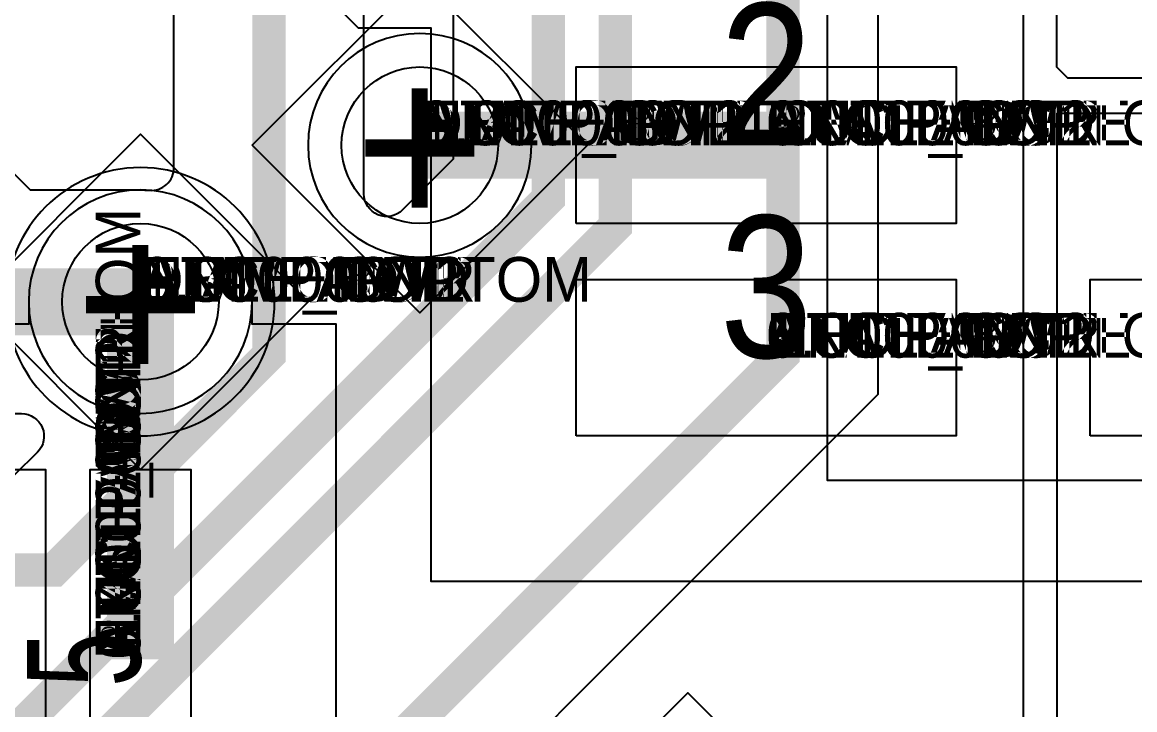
# Model space of a CAD drawing. Extents: x 0 to 323, y 0 to 320.
# Drawn here: x 121.471 to 126.449, y 92.925 to 96 of the extents above; entities that cross this region are included whole.
import ezdxf
from ezdxf.enums import TextEntityAlignment as Align

# ---------------------------------------------------------------- set-up
doc = ezdxf.new("R2010")
doc.units = 0
doc.header["$MEASUREMENT"] = 0
doc.layers.get('0').update_dxf_attribs({"linetype": 'CONTINUOUS'})
for name, color, linetype in [('CDN_FIGURES', 7, 'CONTINUOUS'), ('ETCH_BOTTOM', 7, 'CONTINUOUS'), ('ETCH_GND', 3, 'CONTINUOUS'), ('ETCH_INT1', 4, 'CONTINUOUS'), ('ETCH_INT2', 5, 'CONTINUOUS'), ('ETCH_PWR', 6, 'CONTINUOUS'), ('ETCH_TOP', 2, 'CONTINUOUS'), ('MANUFACTURING_NCLEGEND-1-6', 8, 'CONTINUOUS'), ('PACKAGE_GEOMETRY_ASSEMBLY_TOP', 11, 'CONTINUOUS'), ('PACKAGE_GEOMETRY_PIN_NUMBER', 9, 'CONTINUOUS')]:
    doc.layers.add(name, color=color, linetype=linetype)

# ---------------------------------------------------------------- blocks, each defined once
blk = doc.blocks.new('PAD_INFO')
for tag in ['SHAPE_TYPE', 'PAD_HEIGHT', 'PAD_LAYER', 'PAD_TYPE', 'PAD_WIDTH']:
    blk.add_attdef(tag, (0, 0), '', height=0.2)
at = {"flags": 2}
blk.add_attdef('CDN_TYPE', (0, 0), '', height=0.2, dxfattribs=at)
blk = doc.blocks.new('DRILL_INFO')
at = {"flags": 2}
blk.add_attdef('CDN_TYPE', (0, 0), '', height=0.2, dxfattribs=at)
for tag in ['FSHAPE', 'FCHAR', 'DRILL_HEIGHT', 'DIAMETER', 'PLATED', 'DRILL_WIDTH']:
    blk.add_attdef(tag, (0, 0), '', height=0.2)
blk = doc.blocks.new('VIA0700X0300')
at = {"layer": 'ETCH_BOTTOM'}
blk.add_circle((0, 0), 0.35, dxfattribs=at)
at = {"layer": 'ETCH_GND'}
blk.add_circle((0, 0), 0.35, dxfattribs=at)
at = {"layer": 'ETCH_INT1'}
blk.add_circle((0, 0), 0.35, dxfattribs=at)
at = {"layer": 'ETCH_INT2'}
blk.add_circle((0, 0), 0.35, dxfattribs=at)
at = {"layer": 'ETCH_PWR'}
blk.add_circle((0, 0), 0.35, dxfattribs=at)
at = {"layer": 'ETCH_TOP'}
blk.add_circle((0, 0), 0.35, dxfattribs=at)
ref = blk.add_blockref('PAD_INFO', (0, 0))
ref.add_attrib('PAD_LAYER', 'ETCH_TOP', (0, 0), dxfattribs={"height": 0.2})
ref.add_attrib('SHAPE_TYPE', 'NULL', (0, 0), dxfattribs={"height": 0.2})
ref.add_attrib('PAD_TYPE', 'ANTIPAD', (0, 0), dxfattribs={"height": 0.2})
ref.add_attrib('PAD_WIDTH', '0.000000', (0, 0), dxfattribs={"height": 0.2})
ref.add_attrib('PAD_HEIGHT', '0.000000', (0, 0), dxfattribs={"height": 0.2})
ref = blk.add_blockref('PAD_INFO', (0, 0))
ref.add_attrib('PAD_LAYER', 'ETCH_GND', (0, 0), dxfattribs={"height": 0.2})
ref.add_attrib('SHAPE_TYPE', 'NULL', (0, 0), dxfattribs={"height": 0.2})
ref.add_attrib('PAD_TYPE', 'ANTIPAD', (0, 0), dxfattribs={"height": 0.2})
ref.add_attrib('PAD_WIDTH', '0.000000', (0, 0), dxfattribs={"height": 0.2})
ref.add_attrib('PAD_HEIGHT', '0.000000', (0, 0), dxfattribs={"height": 0.2})
ref = blk.add_blockref('PAD_INFO', (0, 0))
ref.add_attrib('PAD_LAYER', 'ETCH_INT1', (0, 0), dxfattribs={"height": 0.2})
ref.add_attrib('SHAPE_TYPE', 'NULL', (0, 0), dxfattribs={"height": 0.2})
ref.add_attrib('PAD_TYPE', 'ANTIPAD', (0, 0), dxfattribs={"height": 0.2})
ref.add_attrib('PAD_WIDTH', '0.000000', (0, 0), dxfattribs={"height": 0.2})
ref.add_attrib('PAD_HEIGHT', '0.000000', (0, 0), dxfattribs={"height": 0.2})
ref = blk.add_blockref('PAD_INFO', (0, 0))
ref.add_attrib('PAD_LAYER', 'ETCH_INT2', (0, 0), dxfattribs={"height": 0.2})
ref.add_attrib('SHAPE_TYPE', 'NULL', (0, 0), dxfattribs={"height": 0.2})
ref.add_attrib('PAD_TYPE', 'ANTIPAD', (0, 0), dxfattribs={"height": 0.2})
ref.add_attrib('PAD_WIDTH', '0.000000', (0, 0), dxfattribs={"height": 0.2})
ref.add_attrib('PAD_HEIGHT', '0.000000', (0, 0), dxfattribs={"height": 0.2})
ref = blk.add_blockref('PAD_INFO', (0, 0))
ref.add_attrib('PAD_LAYER', 'ETCH_PWR', (0, 0), dxfattribs={"height": 0.2})
ref.add_attrib('SHAPE_TYPE', 'NULL', (0, 0), dxfattribs={"height": 0.2})
ref.add_attrib('PAD_TYPE', 'ANTIPAD', (0, 0), dxfattribs={"height": 0.2})
ref.add_attrib('PAD_WIDTH', '0.000000', (0, 0), dxfattribs={"height": 0.2})
ref.add_attrib('PAD_HEIGHT', '0.000000', (0, 0), dxfattribs={"height": 0.2})
ref = blk.add_blockref('PAD_INFO', (0, 0))
ref.add_attrib('PAD_LAYER', 'ETCH_BOTTOM', (0, 0), dxfattribs={"height": 0.2})
ref.add_attrib('SHAPE_TYPE', 'NULL', (0, 0), dxfattribs={"height": 0.2})
ref.add_attrib('PAD_TYPE', 'ANTIPAD', (0, 0), dxfattribs={"height": 0.2})
ref.add_attrib('PAD_WIDTH', '0.000000', (0, 0), dxfattribs={"height": 0.2})
ref.add_attrib('PAD_HEIGHT', '0.000000', (0, 0), dxfattribs={"height": 0.2})
ref = blk.add_blockref('PAD_INFO', (0, 0))
ref.add_attrib('PAD_LAYER', 'ETCH_TOP', (0, 0), dxfattribs={"height": 0.2})
ref.add_attrib('SHAPE_TYPE', 'NULL', (0, 0), dxfattribs={"height": 0.2})
ref.add_attrib('PAD_TYPE', 'THERMAL', (0, 0), dxfattribs={"height": 0.2})
ref.add_attrib('PAD_WIDTH', '0.000000', (0, 0), dxfattribs={"height": 0.2})
ref.add_attrib('PAD_HEIGHT', '0.000000', (0, 0), dxfattribs={"height": 0.2})
ref = blk.add_blockref('PAD_INFO', (0, 0))
ref.add_attrib('PAD_LAYER', 'ETCH_GND', (0, 0), dxfattribs={"height": 0.2})
ref.add_attrib('SHAPE_TYPE', 'NULL', (0, 0), dxfattribs={"height": 0.2})
ref.add_attrib('PAD_TYPE', 'THERMAL', (0, 0), dxfattribs={"height": 0.2})
ref.add_attrib('PAD_WIDTH', '0.000000', (0, 0), dxfattribs={"height": 0.2})
ref.add_attrib('PAD_HEIGHT', '0.000000', (0, 0), dxfattribs={"height": 0.2})
ref = blk.add_blockref('PAD_INFO', (0, 0))
ref.add_attrib('PAD_LAYER', 'ETCH_INT1', (0, 0), dxfattribs={"height": 0.2})
ref.add_attrib('SHAPE_TYPE', 'NULL', (0, 0), dxfattribs={"height": 0.2})
ref.add_attrib('PAD_TYPE', 'THERMAL', (0, 0), dxfattribs={"height": 0.2})
ref.add_attrib('PAD_WIDTH', '0.000000', (0, 0), dxfattribs={"height": 0.2})
ref.add_attrib('PAD_HEIGHT', '0.000000', (0, 0), dxfattribs={"height": 0.2})
ref = blk.add_blockref('PAD_INFO', (0, 0))
ref.add_attrib('PAD_LAYER', 'ETCH_INT2', (0, 0), dxfattribs={"height": 0.2})
ref.add_attrib('SHAPE_TYPE', 'NULL', (0, 0), dxfattribs={"height": 0.2})
ref.add_attrib('PAD_TYPE', 'THERMAL', (0, 0), dxfattribs={"height": 0.2})
ref.add_attrib('PAD_WIDTH', '0.000000', (0, 0), dxfattribs={"height": 0.2})
ref.add_attrib('PAD_HEIGHT', '0.000000', (0, 0), dxfattribs={"height": 0.2})
ref = blk.add_blockref('PAD_INFO', (0, 0))
ref.add_attrib('PAD_LAYER', 'ETCH_PWR', (0, 0), dxfattribs={"height": 0.2})
ref.add_attrib('SHAPE_TYPE', 'NULL', (0, 0), dxfattribs={"height": 0.2})
ref.add_attrib('PAD_TYPE', 'THERMAL', (0, 0), dxfattribs={"height": 0.2})
ref.add_attrib('PAD_WIDTH', '0.000000', (0, 0), dxfattribs={"height": 0.2})
ref.add_attrib('PAD_HEIGHT', '0.000000', (0, 0), dxfattribs={"height": 0.2})
ref = blk.add_blockref('PAD_INFO', (0, 0))
ref.add_attrib('PAD_LAYER', 'ETCH_BOTTOM', (0, 0), dxfattribs={"height": 0.2})
ref.add_attrib('SHAPE_TYPE', 'NULL', (0, 0), dxfattribs={"height": 0.2})
ref.add_attrib('PAD_TYPE', 'THERMAL', (0, 0), dxfattribs={"height": 0.2})
ref.add_attrib('PAD_WIDTH', '0.000000', (0, 0), dxfattribs={"height": 0.2})
ref.add_attrib('PAD_HEIGHT', '0.000000', (0, 0), dxfattribs={"height": 0.2})
ref = blk.add_blockref('PAD_INFO', (0, 0))
ref.add_attrib('PAD_LAYER', 'ETCH_TOP', (0, 0), dxfattribs={"height": 0.2})
ref.add_attrib('SHAPE_TYPE', 'CIRCLE', (0, 0), dxfattribs={"height": 0.2})
ref.add_attrib('PAD_TYPE', 'REGULAR', (0, 0), dxfattribs={"height": 0.2})
ref.add_attrib('PAD_WIDTH', '0.700000', (0, 0), dxfattribs={"height": 0.2})
ref.add_attrib('PAD_HEIGHT', '0.700000', (0, 0), dxfattribs={"height": 0.2})
ref = blk.add_blockref('PAD_INFO', (0, 0))
ref.add_attrib('PAD_LAYER', 'ETCH_GND', (0, 0), dxfattribs={"height": 0.2})
ref.add_attrib('SHAPE_TYPE', 'CIRCLE', (0, 0), dxfattribs={"height": 0.2})
ref.add_attrib('PAD_TYPE', 'REGULAR', (0, 0), dxfattribs={"height": 0.2})
ref.add_attrib('PAD_WIDTH', '0.700000', (0, 0), dxfattribs={"height": 0.2})
ref.add_attrib('PAD_HEIGHT', '0.700000', (0, 0), dxfattribs={"height": 0.2})
ref = blk.add_blockref('PAD_INFO', (0, 0))
ref.add_attrib('PAD_LAYER', 'ETCH_INT1', (0, 0), dxfattribs={"height": 0.2})
ref.add_attrib('SHAPE_TYPE', 'CIRCLE', (0, 0), dxfattribs={"height": 0.2})
ref.add_attrib('PAD_TYPE', 'REGULAR', (0, 0), dxfattribs={"height": 0.2})
ref.add_attrib('PAD_WIDTH', '0.700000', (0, 0), dxfattribs={"height": 0.2})
ref.add_attrib('PAD_HEIGHT', '0.700000', (0, 0), dxfattribs={"height": 0.2})
ref = blk.add_blockref('PAD_INFO', (0, 0))
ref.add_attrib('PAD_LAYER', 'ETCH_INT2', (0, 0), dxfattribs={"height": 0.2})
ref.add_attrib('SHAPE_TYPE', 'CIRCLE', (0, 0), dxfattribs={"height": 0.2})
ref.add_attrib('PAD_TYPE', 'REGULAR', (0, 0), dxfattribs={"height": 0.2})
ref.add_attrib('PAD_WIDTH', '0.700000', (0, 0), dxfattribs={"height": 0.2})
ref.add_attrib('PAD_HEIGHT', '0.700000', (0, 0), dxfattribs={"height": 0.2})
ref = blk.add_blockref('PAD_INFO', (0, 0))
ref.add_attrib('PAD_LAYER', 'ETCH_PWR', (0, 0), dxfattribs={"height": 0.2})
ref.add_attrib('SHAPE_TYPE', 'CIRCLE', (0, 0), dxfattribs={"height": 0.2})
ref.add_attrib('PAD_TYPE', 'REGULAR', (0, 0), dxfattribs={"height": 0.2})
ref.add_attrib('PAD_WIDTH', '0.700000', (0, 0), dxfattribs={"height": 0.2})
ref.add_attrib('PAD_HEIGHT', '0.700000', (0, 0), dxfattribs={"height": 0.2})
ref = blk.add_blockref('PAD_INFO', (0, 0))
ref.add_attrib('PAD_LAYER', 'ETCH_BOTTOM', (0, 0), dxfattribs={"height": 0.2})
ref.add_attrib('SHAPE_TYPE', 'CIRCLE', (0, 0), dxfattribs={"height": 0.2})
ref.add_attrib('PAD_TYPE', 'REGULAR', (0, 0), dxfattribs={"height": 0.2})
ref.add_attrib('PAD_WIDTH', '0.700000', (0, 0), dxfattribs={"height": 0.2})
ref.add_attrib('PAD_HEIGHT', '0.700000', (0, 0), dxfattribs={"height": 0.2})
ref = blk.add_blockref('DRILL_INFO', (0, 0))
ref.add_attrib('DIAMETER', '0.300000', (0, 0), dxfattribs={"height": 0.2})
ref.add_attrib('PLATED', 'PLATED', (0, 0), dxfattribs={"height": 0.2})
ref.add_attrib('FSHAPE', 'DIAMOND', (0, 0), dxfattribs={"height": 0.2})
ref.add_attrib('FCHAR', '+', (0, 0), dxfattribs={"height": 0.2})
ref.add_attrib('DRILL_WIDTH', '1.500000', (0, 0), dxfattribs={"height": 0.2})
ref.add_attrib('DRILL_HEIGHT', '1.500000', (0, 0), dxfattribs={"height": 0.2})
for tag in ['CDN_TYPE', 'PIN']:
    blk.add_attdef(tag, (0, 0), '', height=0.2)
at = {"flags": 2}
for tag in ['PSTKNAME', 'BBV']:
    blk.add_attdef(tag, (0, 0), '', height=0.2, dxfattribs=at)
blk = doc.blocks.new('FIGURE_DIAMOND')
at = {"layer": 'CDN_FIGURES'}
blk.add_lwpolyline([(-0.5, 0), (0, 0.5), (0.5, 0), (0, -0.5)], close=True, dxfattribs=at)
blk = doc.blocks.new('RC1700X0700TS')
at = {"layer": 'ETCH_TOP'}
blk.add_lwpolyline([(-0.85, -0.35), (-0.85, 0.35), (0.85, 0.35), (0.85, -0.35)], close=True, dxfattribs=at)
ref = blk.add_blockref('PAD_INFO', (0, 0))
ref.add_attrib('PAD_LAYER', 'ETCH_TOP', (0, 0), dxfattribs={"height": 0.2})
ref.add_attrib('SHAPE_TYPE', 'NULL', (0, 0), dxfattribs={"height": 0.2})
ref.add_attrib('PAD_TYPE', 'ANTIPAD', (0, 0), dxfattribs={"height": 0.2})
ref.add_attrib('PAD_WIDTH', '0.000000', (0, 0), dxfattribs={"height": 0.2})
ref.add_attrib('PAD_HEIGHT', '0.000000', (0, 0), dxfattribs={"height": 0.2})
ref = blk.add_blockref('PAD_INFO', (0, 0))
ref.add_attrib('PAD_LAYER', 'ETCH_GND', (0, 0), dxfattribs={"height": 0.2})
ref.add_attrib('SHAPE_TYPE', 'NULL', (0, 0), dxfattribs={"height": 0.2})
ref.add_attrib('PAD_TYPE', 'ANTIPAD', (0, 0), dxfattribs={"height": 0.2})
ref.add_attrib('PAD_WIDTH', '0.000000', (0, 0), dxfattribs={"height": 0.2})
ref.add_attrib('PAD_HEIGHT', '0.000000', (0, 0), dxfattribs={"height": 0.2})
ref = blk.add_blockref('PAD_INFO', (0, 0))
ref.add_attrib('PAD_LAYER', 'ETCH_INT1', (0, 0), dxfattribs={"height": 0.2})
ref.add_attrib('SHAPE_TYPE', 'NULL', (0, 0), dxfattribs={"height": 0.2})
ref.add_attrib('PAD_TYPE', 'ANTIPAD', (0, 0), dxfattribs={"height": 0.2})
ref.add_attrib('PAD_WIDTH', '0.000000', (0, 0), dxfattribs={"height": 0.2})
ref.add_attrib('PAD_HEIGHT', '0.000000', (0, 0), dxfattribs={"height": 0.2})
ref = blk.add_blockref('PAD_INFO', (0, 0))
ref.add_attrib('PAD_LAYER', 'ETCH_INT2', (0, 0), dxfattribs={"height": 0.2})
ref.add_attrib('SHAPE_TYPE', 'NULL', (0, 0), dxfattribs={"height": 0.2})
ref.add_attrib('PAD_TYPE', 'ANTIPAD', (0, 0), dxfattribs={"height": 0.2})
ref.add_attrib('PAD_WIDTH', '0.000000', (0, 0), dxfattribs={"height": 0.2})
ref.add_attrib('PAD_HEIGHT', '0.000000', (0, 0), dxfattribs={"height": 0.2})
ref = blk.add_blockref('PAD_INFO', (0, 0))
ref.add_attrib('PAD_LAYER', 'ETCH_PWR', (0, 0), dxfattribs={"height": 0.2})
ref.add_attrib('SHAPE_TYPE', 'NULL', (0, 0), dxfattribs={"height": 0.2})
ref.add_attrib('PAD_TYPE', 'ANTIPAD', (0, 0), dxfattribs={"height": 0.2})
ref.add_attrib('PAD_WIDTH', '0.000000', (0, 0), dxfattribs={"height": 0.2})
ref.add_attrib('PAD_HEIGHT', '0.000000', (0, 0), dxfattribs={"height": 0.2})
ref = blk.add_blockref('PAD_INFO', (0, 0))
ref.add_attrib('PAD_LAYER', 'ETCH_BOTTOM', (0, 0), dxfattribs={"height": 0.2})
ref.add_attrib('SHAPE_TYPE', 'NULL', (0, 0), dxfattribs={"height": 0.2})
ref.add_attrib('PAD_TYPE', 'ANTIPAD', (0, 0), dxfattribs={"height": 0.2})
ref.add_attrib('PAD_WIDTH', '0.000000', (0, 0), dxfattribs={"height": 0.2})
ref.add_attrib('PAD_HEIGHT', '0.000000', (0, 0), dxfattribs={"height": 0.2})
ref = blk.add_blockref('PAD_INFO', (0, 0))
ref.add_attrib('PAD_LAYER', 'ETCH_TOP', (0, 0), dxfattribs={"height": 0.2})
ref.add_attrib('SHAPE_TYPE', 'NULL', (0, 0), dxfattribs={"height": 0.2})
ref.add_attrib('PAD_TYPE', 'THERMAL', (0, 0), dxfattribs={"height": 0.2})
ref.add_attrib('PAD_WIDTH', '0.000000', (0, 0), dxfattribs={"height": 0.2})
ref.add_attrib('PAD_HEIGHT', '0.000000', (0, 0), dxfattribs={"height": 0.2})
ref = blk.add_blockref('PAD_INFO', (0, 0))
ref.add_attrib('PAD_LAYER', 'ETCH_GND', (0, 0), dxfattribs={"height": 0.2})
ref.add_attrib('SHAPE_TYPE', 'NULL', (0, 0), dxfattribs={"height": 0.2})
ref.add_attrib('PAD_TYPE', 'THERMAL', (0, 0), dxfattribs={"height": 0.2})
ref.add_attrib('PAD_WIDTH', '0.000000', (0, 0), dxfattribs={"height": 0.2})
ref.add_attrib('PAD_HEIGHT', '0.000000', (0, 0), dxfattribs={"height": 0.2})
ref = blk.add_blockref('PAD_INFO', (0, 0))
ref.add_attrib('PAD_LAYER', 'ETCH_INT1', (0, 0), dxfattribs={"height": 0.2})
ref.add_attrib('SHAPE_TYPE', 'NULL', (0, 0), dxfattribs={"height": 0.2})
ref.add_attrib('PAD_TYPE', 'THERMAL', (0, 0), dxfattribs={"height": 0.2})
ref.add_attrib('PAD_WIDTH', '0.000000', (0, 0), dxfattribs={"height": 0.2})
ref.add_attrib('PAD_HEIGHT', '0.000000', (0, 0), dxfattribs={"height": 0.2})
ref = blk.add_blockref('PAD_INFO', (0, 0))
ref.add_attrib('PAD_LAYER', 'ETCH_INT2', (0, 0), dxfattribs={"height": 0.2})
ref.add_attrib('SHAPE_TYPE', 'NULL', (0, 0), dxfattribs={"height": 0.2})
ref.add_attrib('PAD_TYPE', 'THERMAL', (0, 0), dxfattribs={"height": 0.2})
ref.add_attrib('PAD_WIDTH', '0.000000', (0, 0), dxfattribs={"height": 0.2})
ref.add_attrib('PAD_HEIGHT', '0.000000', (0, 0), dxfattribs={"height": 0.2})
ref = blk.add_blockref('PAD_INFO', (0, 0))
ref.add_attrib('PAD_LAYER', 'ETCH_PWR', (0, 0), dxfattribs={"height": 0.2})
ref.add_attrib('SHAPE_TYPE', 'NULL', (0, 0), dxfattribs={"height": 0.2})
ref.add_attrib('PAD_TYPE', 'THERMAL', (0, 0), dxfattribs={"height": 0.2})
ref.add_attrib('PAD_WIDTH', '0.000000', (0, 0), dxfattribs={"height": 0.2})
ref.add_attrib('PAD_HEIGHT', '0.000000', (0, 0), dxfattribs={"height": 0.2})
ref = blk.add_blockref('PAD_INFO', (0, 0))
ref.add_attrib('PAD_LAYER', 'ETCH_BOTTOM', (0, 0), dxfattribs={"height": 0.2})
ref.add_attrib('SHAPE_TYPE', 'NULL', (0, 0), dxfattribs={"height": 0.2})
ref.add_attrib('PAD_TYPE', 'THERMAL', (0, 0), dxfattribs={"height": 0.2})
ref.add_attrib('PAD_WIDTH', '0.000000', (0, 0), dxfattribs={"height": 0.2})
ref.add_attrib('PAD_HEIGHT', '0.000000', (0, 0), dxfattribs={"height": 0.2})
ref = blk.add_blockref('PAD_INFO', (0, 0))
ref.add_attrib('PAD_LAYER', 'ETCH_TOP', (0, 0), dxfattribs={"height": 0.2})
ref.add_attrib('SHAPE_TYPE', 'RECTANGLE', (0, 0), dxfattribs={"height": 0.2})
ref.add_attrib('PAD_TYPE', 'REGULAR', (0, 0), dxfattribs={"height": 0.2})
ref.add_attrib('PAD_WIDTH', '1.700000', (0, 0), dxfattribs={"height": 0.2})
ref.add_attrib('PAD_HEIGHT', '0.700000', (0, 0), dxfattribs={"height": 0.2})
ref = blk.add_blockref('PAD_INFO', (0, 0))
ref.add_attrib('PAD_LAYER', 'ETCH_GND', (0, 0), dxfattribs={"height": 0.2})
ref.add_attrib('SHAPE_TYPE', 'NULL', (0, 0), dxfattribs={"height": 0.2})
ref.add_attrib('PAD_TYPE', 'REGULAR', (0, 0), dxfattribs={"height": 0.2})
ref.add_attrib('PAD_WIDTH', '0.000000', (0, 0), dxfattribs={"height": 0.2})
ref.add_attrib('PAD_HEIGHT', '0.000000', (0, 0), dxfattribs={"height": 0.2})
ref = blk.add_blockref('PAD_INFO', (0, 0))
ref.add_attrib('PAD_LAYER', 'ETCH_INT1', (0, 0), dxfattribs={"height": 0.2})
ref.add_attrib('SHAPE_TYPE', 'NULL', (0, 0), dxfattribs={"height": 0.2})
ref.add_attrib('PAD_TYPE', 'REGULAR', (0, 0), dxfattribs={"height": 0.2})
ref.add_attrib('PAD_WIDTH', '0.000000', (0, 0), dxfattribs={"height": 0.2})
ref.add_attrib('PAD_HEIGHT', '0.000000', (0, 0), dxfattribs={"height": 0.2})
ref = blk.add_blockref('PAD_INFO', (0, 0))
ref.add_attrib('PAD_LAYER', 'ETCH_INT2', (0, 0), dxfattribs={"height": 0.2})
ref.add_attrib('SHAPE_TYPE', 'NULL', (0, 0), dxfattribs={"height": 0.2})
ref.add_attrib('PAD_TYPE', 'REGULAR', (0, 0), dxfattribs={"height": 0.2})
ref.add_attrib('PAD_WIDTH', '0.000000', (0, 0), dxfattribs={"height": 0.2})
ref.add_attrib('PAD_HEIGHT', '0.000000', (0, 0), dxfattribs={"height": 0.2})
ref = blk.add_blockref('PAD_INFO', (0, 0))
ref.add_attrib('PAD_LAYER', 'ETCH_PWR', (0, 0), dxfattribs={"height": 0.2})
ref.add_attrib('SHAPE_TYPE', 'NULL', (0, 0), dxfattribs={"height": 0.2})
ref.add_attrib('PAD_TYPE', 'REGULAR', (0, 0), dxfattribs={"height": 0.2})
ref.add_attrib('PAD_WIDTH', '0.000000', (0, 0), dxfattribs={"height": 0.2})
ref.add_attrib('PAD_HEIGHT', '0.000000', (0, 0), dxfattribs={"height": 0.2})
ref = blk.add_blockref('PAD_INFO', (0, 0))
ref.add_attrib('PAD_LAYER', 'ETCH_BOTTOM', (0, 0), dxfattribs={"height": 0.2})
ref.add_attrib('SHAPE_TYPE', 'NULL', (0, 0), dxfattribs={"height": 0.2})
ref.add_attrib('PAD_TYPE', 'REGULAR', (0, 0), dxfattribs={"height": 0.2})
ref.add_attrib('PAD_WIDTH', '0.000000', (0, 0), dxfattribs={"height": 0.2})
ref.add_attrib('PAD_HEIGHT', '0.000000', (0, 0), dxfattribs={"height": 0.2})
ref = blk.add_blockref('DRILL_INFO', (0, 0))
ref.add_attrib('DIAMETER', '0.000000', (0, 0), dxfattribs={"height": 0.2})
ref.add_attrib('PLATED', 'PLATED', (0, 0), dxfattribs={"height": 0.2})
ref.add_attrib('FSHAPE', 'NULL', (0, 0), dxfattribs={"height": 0.2})
ref.add_attrib('DRILL_WIDTH', '0.000000', (0, 0), dxfattribs={"height": 0.2})
ref.add_attrib('DRILL_HEIGHT', '0.000000', (0, 0), dxfattribs={"height": 0.2})
for tag in ['CDN_TYPE', 'PIN']:
    blk.add_attdef(tag, (0, 0), '', height=0.2)
at = {"flags": 2}
for tag in ['PSTKNAME', 'BBV']:
    blk.add_attdef(tag, (0, 0), '', height=0.2, dxfattribs=at)
blk = doc.blocks.new('F57')
at = {"layer": 'PACKAGE_GEOMETRY_ASSEMBLY_TOP'}
blk.add_lwpolyline([(0.275, 0.55), (2.025, 0.55), (2.025, -2.45), (0.275, -2.45)], close=True, dxfattribs=at)
at = {"layer": 'ETCH_TOP'}
ref = blk.add_blockref('RC1700X0700TS', (0, -1.9), dxfattribs=at)
ref.add_attrib('CDN_TYPE', 'PIN', (0, 0), dxfattribs={"height": 0.2})
ref.add_attrib('PIN', '3', (0, 0), dxfattribs={"height": 0.2})
ref = blk.add_blockref('RC1700X0700TS', (0, -0.95), dxfattribs=at)
ref.add_attrib('CDN_TYPE', 'PIN', (0, 0), dxfattribs={"height": 0.2})
ref.add_attrib('PIN', '2', (0, 0), dxfattribs={"height": 0.2})
ref = blk.add_blockref('RC1700X0700TS', (2.3, -1.9), dxfattribs=at)
ref.add_attrib('CDN_TYPE', 'PIN', (0, 0), dxfattribs={"height": 0.2})
ref.add_attrib('PIN', '4', (0, 0), dxfattribs={"height": 0.2})
at = {"flags": 2}
for tag in ['SYMBOL_TYPE', 'CDN_TYPE', 'REFDES']:
    blk.add_attdef(tag, (0, 0), '', height=0.2, dxfattribs=at)
blk = doc.blocks.new('RC1700X0450TS_NS')
at = {"layer": 'ETCH_TOP'}
blk.add_lwpolyline([(-0.85, -0.225), (-0.85, 0.225), (0.85, 0.225), (0.85, -0.225)], close=True, dxfattribs=at)
ref = blk.add_blockref('PAD_INFO', (0, 0))
ref.add_attrib('PAD_LAYER', 'ETCH_TOP', (0, 0), dxfattribs={"height": 0.2})
ref.add_attrib('SHAPE_TYPE', 'NULL', (0, 0), dxfattribs={"height": 0.2})
ref.add_attrib('PAD_TYPE', 'ANTIPAD', (0, 0), dxfattribs={"height": 0.2})
ref.add_attrib('PAD_WIDTH', '0.000000', (0, 0), dxfattribs={"height": 0.2})
ref.add_attrib('PAD_HEIGHT', '0.000000', (0, 0), dxfattribs={"height": 0.2})
ref = blk.add_blockref('PAD_INFO', (0, 0))
ref.add_attrib('PAD_LAYER', 'ETCH_GND', (0, 0), dxfattribs={"height": 0.2})
ref.add_attrib('SHAPE_TYPE', 'NULL', (0, 0), dxfattribs={"height": 0.2})
ref.add_attrib('PAD_TYPE', 'ANTIPAD', (0, 0), dxfattribs={"height": 0.2})
ref.add_attrib('PAD_WIDTH', '0.000000', (0, 0), dxfattribs={"height": 0.2})
ref.add_attrib('PAD_HEIGHT', '0.000000', (0, 0), dxfattribs={"height": 0.2})
ref = blk.add_blockref('PAD_INFO', (0, 0))
ref.add_attrib('PAD_LAYER', 'ETCH_INT1', (0, 0), dxfattribs={"height": 0.2})
ref.add_attrib('SHAPE_TYPE', 'NULL', (0, 0), dxfattribs={"height": 0.2})
ref.add_attrib('PAD_TYPE', 'ANTIPAD', (0, 0), dxfattribs={"height": 0.2})
ref.add_attrib('PAD_WIDTH', '0.000000', (0, 0), dxfattribs={"height": 0.2})
ref.add_attrib('PAD_HEIGHT', '0.000000', (0, 0), dxfattribs={"height": 0.2})
ref = blk.add_blockref('PAD_INFO', (0, 0))
ref.add_attrib('PAD_LAYER', 'ETCH_INT2', (0, 0), dxfattribs={"height": 0.2})
ref.add_attrib('SHAPE_TYPE', 'NULL', (0, 0), dxfattribs={"height": 0.2})
ref.add_attrib('PAD_TYPE', 'ANTIPAD', (0, 0), dxfattribs={"height": 0.2})
ref.add_attrib('PAD_WIDTH', '0.000000', (0, 0), dxfattribs={"height": 0.2})
ref.add_attrib('PAD_HEIGHT', '0.000000', (0, 0), dxfattribs={"height": 0.2})
ref = blk.add_blockref('PAD_INFO', (0, 0))
ref.add_attrib('PAD_LAYER', 'ETCH_PWR', (0, 0), dxfattribs={"height": 0.2})
ref.add_attrib('SHAPE_TYPE', 'NULL', (0, 0), dxfattribs={"height": 0.2})
ref.add_attrib('PAD_TYPE', 'ANTIPAD', (0, 0), dxfattribs={"height": 0.2})
ref.add_attrib('PAD_WIDTH', '0.000000', (0, 0), dxfattribs={"height": 0.2})
ref.add_attrib('PAD_HEIGHT', '0.000000', (0, 0), dxfattribs={"height": 0.2})
ref = blk.add_blockref('PAD_INFO', (0, 0))
ref.add_attrib('PAD_LAYER', 'ETCH_BOTTOM', (0, 0), dxfattribs={"height": 0.2})
ref.add_attrib('SHAPE_TYPE', 'NULL', (0, 0), dxfattribs={"height": 0.2})
ref.add_attrib('PAD_TYPE', 'ANTIPAD', (0, 0), dxfattribs={"height": 0.2})
ref.add_attrib('PAD_WIDTH', '0.000000', (0, 0), dxfattribs={"height": 0.2})
ref.add_attrib('PAD_HEIGHT', '0.000000', (0, 0), dxfattribs={"height": 0.2})
ref = blk.add_blockref('PAD_INFO', (0, 0))
ref.add_attrib('PAD_LAYER', 'ETCH_TOP', (0, 0), dxfattribs={"height": 0.2})
ref.add_attrib('SHAPE_TYPE', 'NULL', (0, 0), dxfattribs={"height": 0.2})
ref.add_attrib('PAD_TYPE', 'THERMAL', (0, 0), dxfattribs={"height": 0.2})
ref.add_attrib('PAD_WIDTH', '0.000000', (0, 0), dxfattribs={"height": 0.2})
ref.add_attrib('PAD_HEIGHT', '0.000000', (0, 0), dxfattribs={"height": 0.2})
ref = blk.add_blockref('PAD_INFO', (0, 0))
ref.add_attrib('PAD_LAYER', 'ETCH_GND', (0, 0), dxfattribs={"height": 0.2})
ref.add_attrib('SHAPE_TYPE', 'NULL', (0, 0), dxfattribs={"height": 0.2})
ref.add_attrib('PAD_TYPE', 'THERMAL', (0, 0), dxfattribs={"height": 0.2})
ref.add_attrib('PAD_WIDTH', '0.000000', (0, 0), dxfattribs={"height": 0.2})
ref.add_attrib('PAD_HEIGHT', '0.000000', (0, 0), dxfattribs={"height": 0.2})
ref = blk.add_blockref('PAD_INFO', (0, 0))
ref.add_attrib('PAD_LAYER', 'ETCH_INT1', (0, 0), dxfattribs={"height": 0.2})
ref.add_attrib('SHAPE_TYPE', 'NULL', (0, 0), dxfattribs={"height": 0.2})
ref.add_attrib('PAD_TYPE', 'THERMAL', (0, 0), dxfattribs={"height": 0.2})
ref.add_attrib('PAD_WIDTH', '0.000000', (0, 0), dxfattribs={"height": 0.2})
ref.add_attrib('PAD_HEIGHT', '0.000000', (0, 0), dxfattribs={"height": 0.2})
ref = blk.add_blockref('PAD_INFO', (0, 0))
ref.add_attrib('PAD_LAYER', 'ETCH_INT2', (0, 0), dxfattribs={"height": 0.2})
ref.add_attrib('SHAPE_TYPE', 'NULL', (0, 0), dxfattribs={"height": 0.2})
ref.add_attrib('PAD_TYPE', 'THERMAL', (0, 0), dxfattribs={"height": 0.2})
ref.add_attrib('PAD_WIDTH', '0.000000', (0, 0), dxfattribs={"height": 0.2})
ref.add_attrib('PAD_HEIGHT', '0.000000', (0, 0), dxfattribs={"height": 0.2})
ref = blk.add_blockref('PAD_INFO', (0, 0))
ref.add_attrib('PAD_LAYER', 'ETCH_PWR', (0, 0), dxfattribs={"height": 0.2})
ref.add_attrib('SHAPE_TYPE', 'NULL', (0, 0), dxfattribs={"height": 0.2})
ref.add_attrib('PAD_TYPE', 'THERMAL', (0, 0), dxfattribs={"height": 0.2})
ref.add_attrib('PAD_WIDTH', '0.000000', (0, 0), dxfattribs={"height": 0.2})
ref.add_attrib('PAD_HEIGHT', '0.000000', (0, 0), dxfattribs={"height": 0.2})
ref = blk.add_blockref('PAD_INFO', (0, 0))
ref.add_attrib('PAD_LAYER', 'ETCH_BOTTOM', (0, 0), dxfattribs={"height": 0.2})
ref.add_attrib('SHAPE_TYPE', 'NULL', (0, 0), dxfattribs={"height": 0.2})
ref.add_attrib('PAD_TYPE', 'THERMAL', (0, 0), dxfattribs={"height": 0.2})
ref.add_attrib('PAD_WIDTH', '0.000000', (0, 0), dxfattribs={"height": 0.2})
ref.add_attrib('PAD_HEIGHT', '0.000000', (0, 0), dxfattribs={"height": 0.2})
ref = blk.add_blockref('PAD_INFO', (0, 0))
ref.add_attrib('PAD_LAYER', 'ETCH_TOP', (0, 0), dxfattribs={"height": 0.2})
ref.add_attrib('SHAPE_TYPE', 'RECTANGLE', (0, 0), dxfattribs={"height": 0.2})
ref.add_attrib('PAD_TYPE', 'REGULAR', (0, 0), dxfattribs={"height": 0.2})
ref.add_attrib('PAD_WIDTH', '1.700000', (0, 0), dxfattribs={"height": 0.2})
ref.add_attrib('PAD_HEIGHT', '0.450000', (0, 0), dxfattribs={"height": 0.2})
ref = blk.add_blockref('PAD_INFO', (0, 0))
ref.add_attrib('PAD_LAYER', 'ETCH_GND', (0, 0), dxfattribs={"height": 0.2})
ref.add_attrib('SHAPE_TYPE', 'NULL', (0, 0), dxfattribs={"height": 0.2})
ref.add_attrib('PAD_TYPE', 'REGULAR', (0, 0), dxfattribs={"height": 0.2})
ref.add_attrib('PAD_WIDTH', '0.000000', (0, 0), dxfattribs={"height": 0.2})
ref.add_attrib('PAD_HEIGHT', '0.000000', (0, 0), dxfattribs={"height": 0.2})
ref = blk.add_blockref('PAD_INFO', (0, 0))
ref.add_attrib('PAD_LAYER', 'ETCH_INT1', (0, 0), dxfattribs={"height": 0.2})
ref.add_attrib('SHAPE_TYPE', 'NULL', (0, 0), dxfattribs={"height": 0.2})
ref.add_attrib('PAD_TYPE', 'REGULAR', (0, 0), dxfattribs={"height": 0.2})
ref.add_attrib('PAD_WIDTH', '0.000000', (0, 0), dxfattribs={"height": 0.2})
ref.add_attrib('PAD_HEIGHT', '0.000000', (0, 0), dxfattribs={"height": 0.2})
ref = blk.add_blockref('PAD_INFO', (0, 0))
ref.add_attrib('PAD_LAYER', 'ETCH_INT2', (0, 0), dxfattribs={"height": 0.2})
ref.add_attrib('SHAPE_TYPE', 'NULL', (0, 0), dxfattribs={"height": 0.2})
ref.add_attrib('PAD_TYPE', 'REGULAR', (0, 0), dxfattribs={"height": 0.2})
ref.add_attrib('PAD_WIDTH', '0.000000', (0, 0), dxfattribs={"height": 0.2})
ref.add_attrib('PAD_HEIGHT', '0.000000', (0, 0), dxfattribs={"height": 0.2})
ref = blk.add_blockref('PAD_INFO', (0, 0))
ref.add_attrib('PAD_LAYER', 'ETCH_PWR', (0, 0), dxfattribs={"height": 0.2})
ref.add_attrib('SHAPE_TYPE', 'NULL', (0, 0), dxfattribs={"height": 0.2})
ref.add_attrib('PAD_TYPE', 'REGULAR', (0, 0), dxfattribs={"height": 0.2})
ref.add_attrib('PAD_WIDTH', '0.000000', (0, 0), dxfattribs={"height": 0.2})
ref.add_attrib('PAD_HEIGHT', '0.000000', (0, 0), dxfattribs={"height": 0.2})
ref = blk.add_blockref('PAD_INFO', (0, 0))
ref.add_attrib('PAD_LAYER', 'ETCH_BOTTOM', (0, 0), dxfattribs={"height": 0.2})
ref.add_attrib('SHAPE_TYPE', 'NULL', (0, 0), dxfattribs={"height": 0.2})
ref.add_attrib('PAD_TYPE', 'REGULAR', (0, 0), dxfattribs={"height": 0.2})
ref.add_attrib('PAD_WIDTH', '0.000000', (0, 0), dxfattribs={"height": 0.2})
ref.add_attrib('PAD_HEIGHT', '0.000000', (0, 0), dxfattribs={"height": 0.2})
ref = blk.add_blockref('DRILL_INFO', (0, 0))
ref.add_attrib('DIAMETER', '0.000000', (0, 0), dxfattribs={"height": 0.2})
ref.add_attrib('PLATED', 'PLATED', (0, 0), dxfattribs={"height": 0.2})
ref.add_attrib('FSHAPE', 'NULL', (0, 0), dxfattribs={"height": 0.2})
ref.add_attrib('DRILL_WIDTH', '0.000000', (0, 0), dxfattribs={"height": 0.2})
ref.add_attrib('DRILL_HEIGHT', '0.000000', (0, 0), dxfattribs={"height": 0.2})
for tag in ['CDN_TYPE', 'PIN']:
    blk.add_attdef(tag, (0, 0), '', height=0.2)
at = {"flags": 2}
for tag in ['PSTKNAME', 'BBV']:
    blk.add_attdef(tag, (0, 0), '', height=0.2, dxfattribs=at)
blk = doc.blocks.new('F255')
at = {"layer": 'ETCH_TOP'}
for p in [(5.8, -1.95), (5.8, -1.3)]:
    blk.add_blockref('RC1700X0450TS_NS', p, dxfattribs=at)
at = {"flags": 2}
for tag in ['SYMBOL_TYPE', 'CDN_TYPE', 'REFDES']:
    blk.add_attdef(tag, (0, 0), '', height=0.2, dxfattribs=at)

msp = doc.modelspace()

# ---------------------------------------------------------------- linework, layer by layer
at = {"layer": 'ETCH_BOTTOM'}
msp.add_lwpolyline([(122, 95.3501, 1), (122, 94.1499, 1)], format="xyb", close=True, dxfattribs=at)
at = {"layer": 'ETCH_GND'}
msp.add_lwpolyline([(122.5001, 94.75, 1), (121.4999, 94.75, 1)], format="xyb", close=True, dxfattribs=at)
at = {"layer": 'ETCH_INT1'}
msp.add_lwpolyline([(128.55, 97.15), (126.05, 97.15), (125.95, 97.05), (125.95, 92.05), (127.5239, 90.4761, 0.284366)], format="xyb", dxfattribs=at)
for points in [[(127.6, 95.75), (126.15, 95.75), (126.1001, 95.7999), (126.1001, 96.95), (128.5377, 96.95)], [(127.5343, 95.5915), (126.1001, 95.5915), (126.1001, 92.1122), (133.2001, 85.0122)]]:
    msp.add_lwpolyline(points, dxfattribs=at)
for points in [[(123.7501, 95.45, 1), (122.7499, 95.45, 1)], [(122.5001, 94.75, 1), (121.4999, 94.75, 1)]]:
    msp.add_lwpolyline(points, format="xyb", close=True, dxfattribs=at)
at = {"layer": 'ETCH_INT2'}
for points, format in [([(74.1999, 90.4764), (87.3736, 103.6501), (113.1071, 103.6501), (121.5071, 95.2501), (122, 95.2501, -0.02017), (122.0403, 95.2485, 0.438438), (122.1499, 95.3495), (122.1499, 105.4199), (118.6179, 108.952), (118.5821, 108.9186, -0.510698), (116.9921, 109.2307, 0.639881), (116.8079, 109.2307, -1.433756), (115.4807, 110.5579, 0.639881), (115.4807, 110.7421, -1.433756), (116.8079, 112.0693, 0.639881), (116.9921, 112.0693, -0.510698), (118.5821, 112.3814), (118.6179, 112.348), (120.02, 113.7501), (164.9821, 113.7501)], "xyb"), ([(184.23, 93.5, 0.15, 0.15, 0), (169.371, 108.359, 0.15, 0.15, 0), (169.371, 108.5773, 0.15, 0.15, 0), (169.0343, 108.914, 0.15, 0.15, 0), (168.816, 108.914, 0.15, 0.15, 0), (165.765, 111.965, 0.15, 0.15, 0), (165.765, 112.366, 0.15, 0.15, 0), (164.806, 113.325, 0.15, 0.15, 0), (120.1961, 113.325, 0.15, 0.15, 0), (118.925, 112.0539, 0.15, 0.15, 0), (118.925, 109.246, 0.15, 0.15, 0), (122.575, 105.596, 0.15, 0.15, 0), (122.575, 94.5118, 0.15, 0.15, 0), (121.6132, 93.55, 0.15, 0.15, 0), (119.9, 93.55, 0.15, 0.15, 0), (108.1501, 81.8001, 0.15, 0.15, 0), (91.5369, 81.8001, 0.15, 0.15, 0), (88.225, 78.4882, 0.15, 0.15, 0), (88.225, 66.4507, 0.15, 0.15, 0), (89.046, 65.6297, 0.15, 0.15, 0), (89.046, 63.454, 0.15, 0.15, 0)], "xyseb"), ([(177.55, 97.5, 0.15, 0.15, 0), (169.175, 105.8749, 0.15, 0.15, 0), (169.175, 106.5382, 0.15, 0.15, 0), (168.8382, 106.875, 0.15, 0.15, 0), (164.9383, 110.775, 0.15, 0.15, 0), (164.174, 110.775, 0.15, 0.15, 0), (163.515, 111.434, 0.15, 0.15, 0), (163.515, 111.436, 0.15, 0.15, 0), (161.926, 113.025, 0.15, 0.15, 0), (121.8961, 113.025, 0.15, 0.15, 0), (120.925, 112.0539, 0.15, 0.15, 0), (120.925, 108.175, 0.15, 0.15, 0), (123.825, 105.275, 0.15, 0.15, 0), (123.825, 95.2118, 0.15, 0.15, 0), (121.2132, 92.6, 0.15, 0.15, 0), (119.55, 92.6, 0.15, 0.15, 0), (108.45, 81.5, 0.15, 0.15, 0), (99.1368, 81.5, 0.15, 0.15, 0), (89.275, 71.6382, 0.15, 0.15, 0), (89.275, 65.825, 0.15, 0.15, 0), (89.996, 65.104, 0.15, 0.15, 0), (89.996, 62.954, 0.15, 0.15, 0)], "xyseb"), ([(121.9, 111.65, 0.15, 0.15, 0), (121.9, 111.029, 0.15, 0.15, 0), (122.625, 110.304, 0.15, 0.15, 0), (122.875, 110.0538, 0.15, 0.15, 0), (122.875, 106.6493, 0.15, 0.15, 0), (124.125, 105.3993, 0.15, 0.15, 0), (124.125, 95.0875, 0.15, 0.15, 0), (117.3125, 88.275, 0.15, 0.15, 0), (115.6493, 88.275, 0.15, 0.15, 0), (108.2743, 80.9, 0.15, 0.15, 0), (101.9868, 80.9, 0.15, 0.15, 0), (96.625, 75.5382, 0.15, 0.15, 0), (96.625, 75.3618, 0.15, 0.15, 0), (91.9882, 70.725, 0.15, 0.15, 0), (90.5618, 70.725, 0.15, 0.15, 0), (89.575, 69.7382, 0.15, 0.15, 0), (89.575, 66.8618, 0.15, 0.15, 0), (90.9078, 65.529, 0.15, 0.15, 0), (90.9382, 65.529, 0.15, 0.15, 0), (91.275, 65.1922, 0.15, 0.15, 0), (91.275, 62.0383, 0.15, 0.15, 0), (96.875, 56.4383, 0.15, 0.15, 0), (96.875, 46.025, 0.15, 0.15, 0), (91.05, 40.2, 0.15, 0.15, 0)], "xyseb"), ([(89.95, 44.3, 0.15, 0.15, 0), (89.95, 40.4868, 0.15, 0.15, 0), (90.8118, 39.625, 0.15, 0.15, 0), (93.7117, 39.625, 0.15, 0.15, 0), (98.1617, 44.075, 0.15, 0.15, 0), (98.3882, 44.075, 0.15, 0.15, 0), (100.775, 46.4618, 0.15, 0.15, 0), (100.775, 53.4883, 0.15, 0.15, 0), (99.175, 55.0882, 0.15, 0.15, 0), (98.8382, 55.425, 0.15, 0.15, 0), (98.6118, 55.425, 0.15, 0.15, 0), (91.825, 62.2118, 0.15, 0.15, 0), (91.825, 67.3382, 0.15, 0.15, 0), (93.5118, 69.025, 0.15, 0.15, 0), (99.3882, 69.025, 0.15, 0.15, 0), (124.875, 94.5118, 0.15, 0.15, 0), (124.875, 110.054, 0.15, 0.15, 0), (123.9, 111.029, 0.15, 0.15, 0), (123.9, 111.65, 0.15, 0.15, 0)], "xyseb"), ([(126.8079, 109.2307, -0.425089), (125.4474, 108.7582, 0.559562), (125.3001, 108.6678), (125.3001, 94.3357), (99.5643, 68.5999), (93.6879, 68.5999), (92.7862, 67.6982, 0.668179), (92.8579, 67.5251), (103.6107, 67.5251), (115.6357, 79.5501), (116.3622, 79.5501), (125.2372, 88.4251), (168.7386, 88.4251)], "xyb"), ([(122, 94.75, 0.3, 0.3, 0), (121.3, 94.75, 0.3, 0.3, 0), (112.9, 103.15, 0.3, 0.3, 0), (87.5807, 103.15, 0.3, 0.3, 0), (74.7, 90.2693, 0.3, 0.3, 0), (74.7, 85.0668, 0.3, 0.3, 0), (57.95, 68.3168, 0.3, 0.3, 0), (57.95, 57.2193, 0.3, 0.3, 0), (57.35, 56.6193, 0.3, 0.3, 0), (57.35, 56.5, 0.3, 0.3, 0), (53.3, 52.45, 0.3, 0.3, 0)], "xyseb"), ([(77.1679, 92.03), (87.7878, 102.6499), (112.6929, 102.6499), (121.0929, 94.2499), (121.4671, 94.2499, -0.668179), (121.5388, 94.0768), (121.4371, 93.9751), (119.7239, 93.9751), (107.974, 82.2252), (91.3608, 82.2252), (87.7999, 78.6643), (87.7999, 66.2746), (88.6209, 65.4536), (88.6209, 64.259, -0.668179), (88.4478, 64.1873), (80.935, 71.7001)], "xyb")]:
    msp.add_lwpolyline(points, format=format, dxfattribs=at)
msp.add_lwpolyline([(123.1732, 95.1612, -0.668179), (123.0001, 95.2329), (123.0001, 105.2539, -0.668179), (123.1732, 105.3256), (123.3999, 105.0989), (123.3999, 95.3879)], format="xyb", close=True, dxfattribs=at)
at = {"layer": 'ETCH_PWR'}
for points in [[(123.7501, 95.45, 1), (122.7499, 95.45, 1)], [(122.5001, 94.75, 1), (121.4999, 94.75, 1)]]:
    msp.add_lwpolyline(points, format="xyb", close=True, dxfattribs=at)
at = {"layer": 'ETCH_TOP'}
for points, format in [([(116.115, 94.6499), (119.1749, 94.6499), (119.1749, 91.6499), (122.8751, 91.6499), (122.8751, 94.6501), (122.5001, 94.6501), (122.5001, 94.75, 1), (121.4999, 94.75), (121.4999, 94.6501), (119.9001, 94.6501), (119.9001, 94.9749), (120.9001, 94.9749), (120.9001, 96.7249), (122.2239, 96.7249), (122.9739, 95.9749), (123.2999, 95.9749), (123.2999, 93.4999), (128.6001, 93.4999)], "xyb"), ([(124.8, 95.45, 0.3, 0.3, 0), (123.25, 95.45, 0.3, 0.3, 0)], "xyseb"), ([(122, 93.15, 0.3, 0.3, 0), (122, 94.75, 0.3, 0.3, 0)], "xyseb")]:
    msp.add_lwpolyline(points, format=format, dxfattribs=at)

# ---------------------------------------------------------------- block references
msp.add_blockref('F57', (124.8, 96.4))
at = {"rotation": 90}
msp.add_blockref('F255', (120.05, 87.35), dxfattribs=at)
at = {"layer": 'ETCH_TOP'}
for p in [(123.25, 95.45), (122, 94.75)]:
    msp.add_blockref('VIA0700X0300', p, dxfattribs=at)
at = {"layer": 'MANUFACTURING_NCLEGEND-1-6', "xscale": 1.5, "yscale": 1.5}
for p in [(120.95, 96.5), (123.25, 95.45), (122, 94.75), (124.45, 92.25)]:
    msp.add_blockref('FIGURE_DIAMOND', p, dxfattribs=at)

# ---------------------------------------------------------------- texts
at = {"layer": 'MANUFACTURING_NCLEGEND-1-6'}
for p in [(123.25, 95.45), (122, 94.75)]:
    msp.add_text('+', height=0.75, dxfattribs=at).set_placement(p, align=Align.MIDDLE_CENTER)
at = {"layer": 'PACKAGE_GEOMETRY_PIN_NUMBER', "width": 0.87874}
for s, p in [('2', (124.8, 95.45)), ('3', (124.8, 94.5))]:
    msp.add_text(s, height=0.635, dxfattribs=at).set_placement(p, align=Align.CENTER)
at = {"layer": 'PACKAGE_GEOMETRY_PIN_NUMBER', "width": 0.649606}
msp.add_text('5', height=0.508, rotation=90, dxfattribs=at).set_placement((122, 93.15), align=Align.CENTER)

doc.saveas('drawing.dxf')
